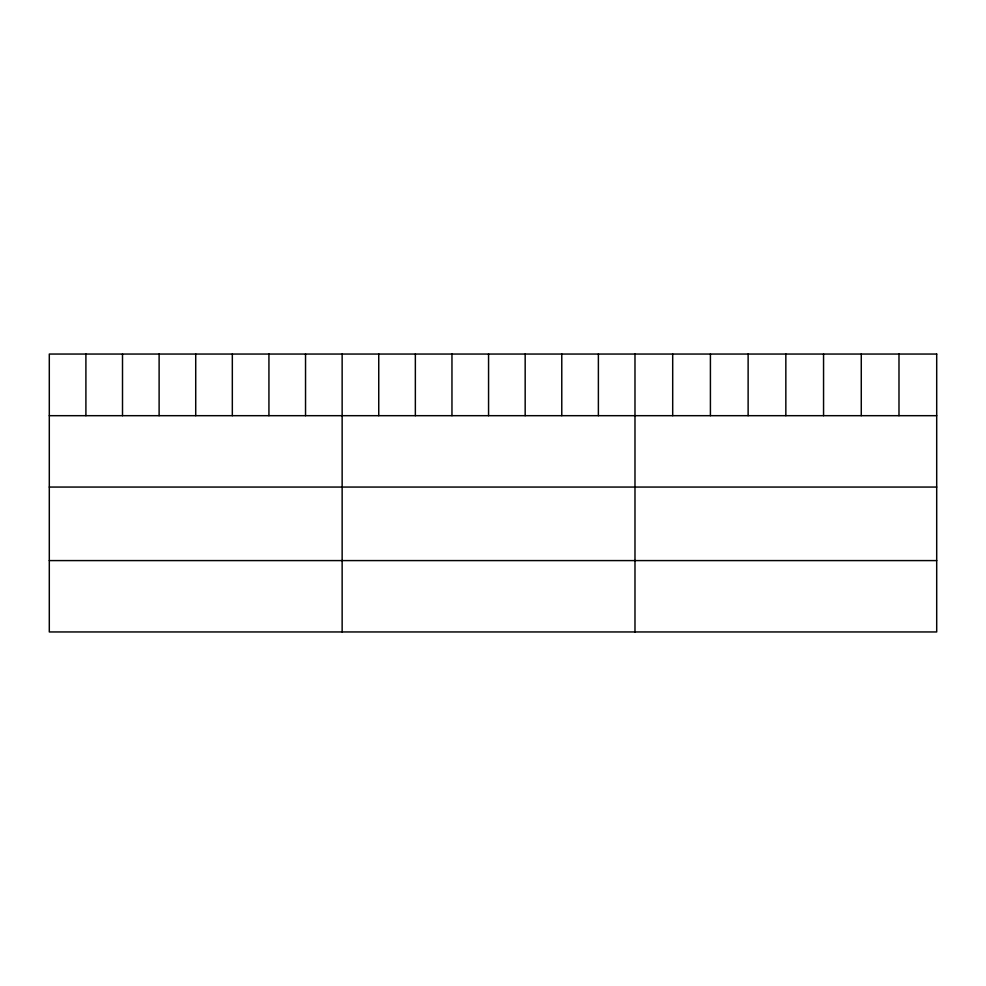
<?xml version="1.0" encoding="UTF-8"?>
<svg xmlns="http://www.w3.org/2000/svg" width="986" height="986" viewBox="0 0 986 986"><rect width="100%" height="100%" fill="white"/><g stroke="black" fill="none" stroke-linecap="round" stroke-linejoin="round"><path stroke-width="1.48" d="M49.3 415.685L936.7 415.685M49.3 487.059L936.7 487.059M49.3 560.59L936.7 560.59M898.985 354.048L898.985 415.685M861.271 354.048L861.271 415.685M823.557 354.048L823.557 415.685M785.842 354.048L785.842 415.685M748.127 354.048L748.127 415.685M710.413 354.048L710.413 415.685M672.698 354.048L672.698 415.685M634.984 354.048L634.984 631.952M598.379 354.048L598.379 415.685M561.774 354.048L561.774 415.685M525.168 354.048L525.168 415.685M488.563 354.048L488.563 415.685M451.958 354.048L451.958 415.685M415.352 354.048L415.352 415.685M378.747 354.048L378.747 415.685M342.142 354.048L342.142 631.952M305.537 354.048L305.537 415.685M268.931 354.048L268.931 415.685M232.326 354.048L232.326 415.685M195.721 354.048L195.721 415.685M159.116 354.048L159.116 415.685M122.51 354.048L122.51 415.685M85.905 354.048L85.905 415.685M936.7 354.048L49.3 354.048L49.3 631.952L936.7 631.952L936.7 354.048"/></g></svg>
